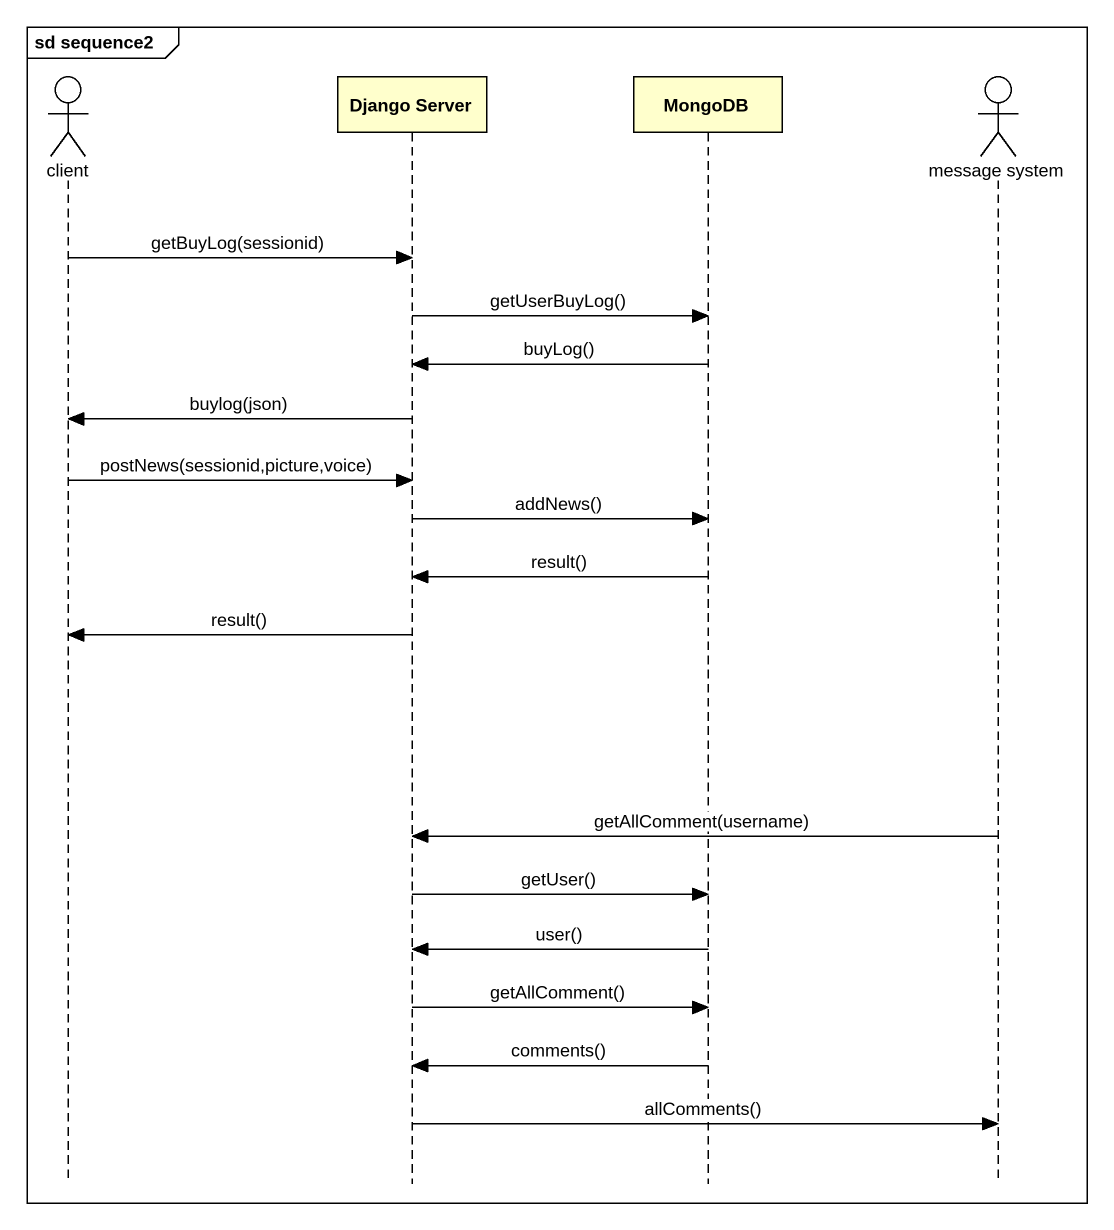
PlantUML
@startuml
mainframe sd sequence2
hide footbox
actor client
participant "Django Server" as Django_Server
participant MongoDB
actor "message system" as message_system

client -> Django_Server : getBuyLog(sessionid)
Django_Server -> MongoDB : getUserBuyLog()
MongoDB -> Django_Server : buyLog()
Django_Server -> client : buylog(json)
client -> Django_Server : postNews(sessionid,picture,voice)
Django_Server -> MongoDB : addNews()
MongoDB -> Django_Server : result()
Django_Server -> client : result()
message_system -> Django_Server : getAllComment(username)
Django_Server -> MongoDB : getUser()
MongoDB -> Django_Server : user()
Django_Server -> MongoDB : getAllComment()
MongoDB -> Django_Server : comments()
Django_Server -> message_system : allComments()
@enduml
